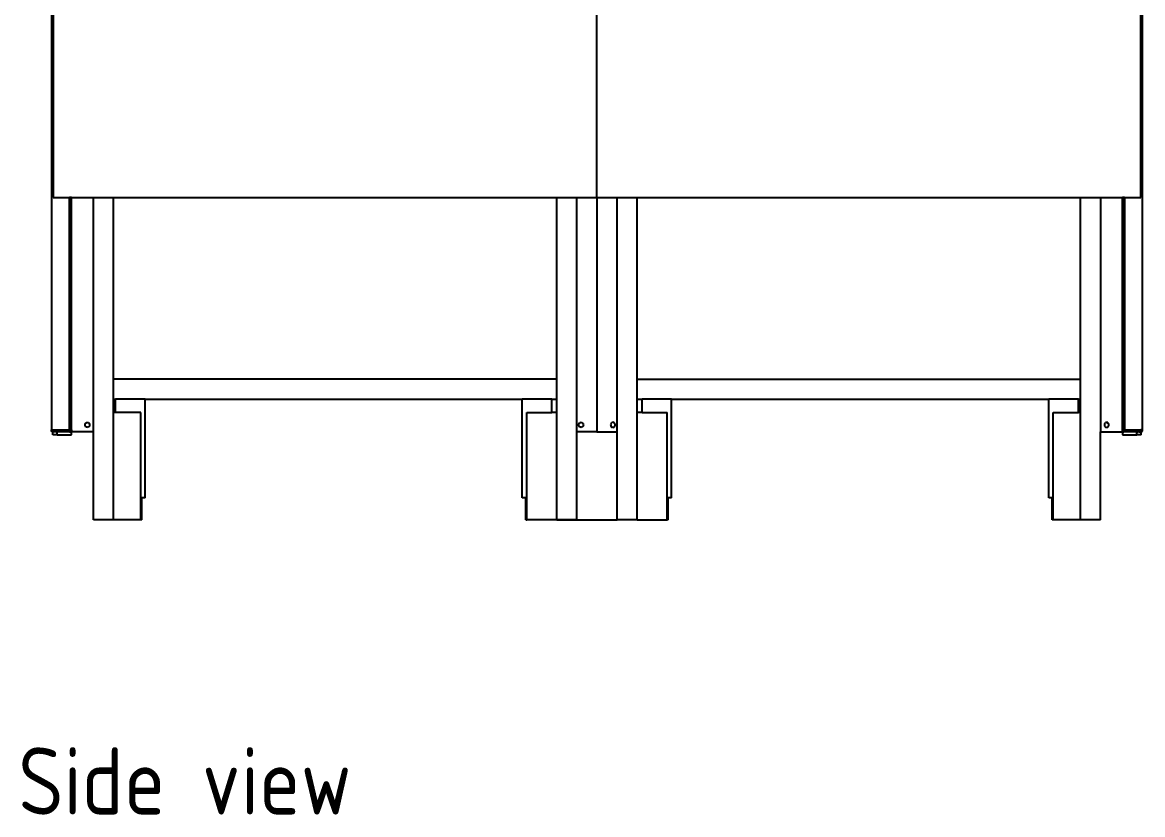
# Model space of a CAD drawing. Header units: metres. Extents: x 2.3 to 15.1, y 3 to 5.1.
# Drawn here: x 13.633 to 15.023, y 3.058 to 4.041 of the extents above; entities that cross this region are included whole.
import ezdxf

# ---------------------------------------------------------------- set-up
doc = ezdxf.new("R2010")
doc.units = ezdxf.units.M
doc.layers.add('Edges', color=7, linetype='Continuous')
doc.styles.get("Standard").update_dxf_attribs({"font": 'architxt.shx'})

# ---------------------------------------------------------------- blocks, each defined once
blk = doc.blocks.new('Chemistry Lab table rs')
at = {"layer": 'Edges'}
for p, q in [((0, -0.4448), (0, 0.0302)), ((-0.675, -0.065), (-0.675, -0.4448)), ((0.675, -0.4448), (0.675, -0.065)), ((-0.6773, -0.1838), (-0.6773, -0.7333)), ((0.6773, -0.7333), (0.6773, -0.1838)), ((-0.675, -0.4448), (-0.6546, -0.4448)), ((-0.6546, -0.7333), (-0.6546, -0.4448)), ((-0.6524, -0.4448), (-0.6546, -0.4448)), ((-0.6524, -0.7333), (-0.6524, -0.4448)), ((-0.6524, -0.4448), (-0.6523, -0.4448)), ((-0.6523, -0.4448), (-0.625, -0.4448)), ((-0.6523, -0.7333), (-0.6523, -0.4448)), ((-0.625, -0.7358), (-0.625, -0.4448)), ((-0.625, -0.4448), (-0.6, -0.4448)), ((-0.6, -0.6702), (-0.6, -0.4448)), ((-0.6, -0.4448), (-0.05, -0.4448)), ((-0.05, -0.6702), (-0.05, -0.4448)), ((-0.05, -0.4448), (-0.025, -0.4448)), ((-0.025, -0.7358), (-0.025, -0.4448)), ((-0.025, -0.4448), (0, -0.4448)), ((0, -0.4448), (0.025, -0.4448)), ((0, -0.4448), (0, -0.7358)), ((0.025, -0.4448), (0.05, -0.4448)), ((0.025, -0.7358), (0.025, -0.4448)), ((0.05, -0.6702), (0.05, -0.4448)), ((0.05, -0.4448), (0.6, -0.4448)), ((0.6, -0.6702), (0.6, -0.4448)), ((0.6, -0.4448), (0.625, -0.4448)), ((0.625, -0.4448), (0.6523, -0.4448)), ((0.625, -0.4448), (0.625, -0.7358)), ((0.6523, -0.4448), (0.6524, -0.4448)), ((0.6523, -0.4448), (0.6523, -0.7333)), ((0.6524, -0.7333), (0.6524, -0.4448)), ((0.6546, -0.4448), (0.6524, -0.4448)), ((0.6546, -0.4448), (0.6546, -0.7333)), ((0.6546, -0.4448), (0.675, -0.4448)), ((-0.05, -0.6702), (-0.6, -0.6702)), ((-0.6, -0.6952), (-0.6, -0.6702)), ((-0.05, -0.6952), (-0.05, -0.6702)), ((0.05, -0.6702), (0.6, -0.6702)), ((0.05, -0.6952), (0.05, -0.6702)), ((0.6, -0.6952), (0.6, -0.6702)), ((-0.6, -0.7115), (-0.6, -0.6952)), ((-0.6, -0.6952), (-0.5975, -0.6952)), ((-0.5975, -0.7115), (-0.5975, -0.6952)), ((-0.5608, -0.6952), (-0.5975, -0.6952)), ((-0.5608, -0.8176), (-0.5608, -0.6952)), ((-0.5608, -0.6952), (-0.0927, -0.6952)), ((-0.0927, -0.8176), (-0.0927, -0.6952)), ((-0.056, -0.6952), (-0.0927, -0.6952)), ((-0.056, -0.6952), (-0.05, -0.6952)), ((-0.056, -0.7115), (-0.056, -0.6952)), ((-0.05, -0.7115), (-0.05, -0.6952)), ((0.05, -0.6952), (0.056, -0.6952)), ((0.05, -0.7115), (0.05, -0.6952)), ((0.056, -0.7115), (0.056, -0.6952)), ((0.0927, -0.6952), (0.056, -0.6952)), ((0.0927, -0.8176), (0.0927, -0.6952)), ((0.0927, -0.6952), (0.5608, -0.6952)), ((0.5608, -0.8176), (0.5608, -0.6952)), ((0.5975, -0.6952), (0.5608, -0.6952)), ((0.5975, -0.7115), (0.5975, -0.6952)), ((0.5975, -0.6952), (0.6, -0.6952)), ((0.6, -0.7115), (0.6, -0.6952)), ((-0.6, -0.8448), (-0.6, -0.7115)), ((-0.5975, -0.7115), (-0.6, -0.7115)), ((-0.5664, -0.7115), (-0.5975, -0.7115)), ((-0.5664, -0.8176), (-0.5664, -0.7115)), ((-0.0871, -0.8176), (-0.0871, -0.7115)), ((-0.0871, -0.7115), (-0.056, -0.7115)), ((-0.05, -0.7115), (-0.056, -0.7115)), ((-0.05, -0.8448), (-0.05, -0.7115)), ((0.056, -0.7115), (0.05, -0.7115)), ((0.05, -0.8448), (0.05, -0.7115)), ((0.056, -0.7115), (0.0871, -0.7115)), ((0.0871, -0.8176), (0.0871, -0.7115)), ((0.5664, -0.8176), (0.5664, -0.7115)), ((0.5664, -0.7115), (0.5975, -0.7115)), ((0.6, -0.7115), (0.5975, -0.7115)), ((0.6, -0.8448), (0.6, -0.7115)), ((-0.6772, -0.7339), (-0.6773, -0.7333)), ((-0.6773, -0.7333), (-0.675, -0.7333)), ((-0.677, -0.7345), (-0.6772, -0.7339)), ((-0.6766, -0.7351), (-0.677, -0.7345)), ((-0.6762, -0.7355), (-0.6766, -0.7351)), ((-0.6756, -0.7357), (-0.6762, -0.7355)), ((-0.6756, -0.7392), (-0.6756, -0.7357)), ((-0.6755, -0.7358), (-0.6756, -0.7357)), ((-0.6755, -0.7358), (-0.6755, -0.7358)), ((-0.6755, -0.7358), (-0.6754, -0.7358)), ((-0.675, -0.7358), (-0.6754, -0.7358)), ((-0.675, -0.7333), (-0.6546, -0.7333)), ((-0.675, -0.7333), (-0.675, -0.7339)), ((-0.675, -0.7357), (-0.675, -0.7358)), ((-0.6726, -0.7358), (-0.675, -0.7358)), ((-0.6714, -0.7358), (-0.6726, -0.7358)), ((-0.67, -0.7357), (-0.6714, -0.7358)), ((-0.6546, -0.7357), (-0.67, -0.7357)), ((-0.67, -0.7392), (-0.67, -0.7357)), ((-0.6546, -0.7333), (-0.6546, -0.7339)), ((-0.6546, -0.7333), (-0.6524, -0.7333)), ((-0.6546, -0.7357), (-0.6541, -0.7356)), ((-0.6541, -0.7356), (-0.6539, -0.7356)), ((-0.6535, -0.7354), (-0.6539, -0.7356)), ((-0.6535, -0.7353), (-0.6534, -0.7353)), ((-0.6535, -0.7354), (-0.6535, -0.7353)), ((-0.6531, -0.735), (-0.6534, -0.7353)), ((-0.6531, -0.735), (-0.653, -0.7349)), ((-0.653, -0.7349), (-0.6528, -0.7346)), ((-0.653, -0.7349), (-0.653, -0.7349)), ((-0.653, -0.735), (-0.653, -0.7351)), ((-0.6528, -0.7346), (-0.6527, -0.7345)), ((-0.6527, -0.7345), (-0.6526, -0.7343)), ((-0.6526, -0.7345), (-0.6527, -0.7346)), ((-0.6527, -0.7345), (-0.6527, -0.7345)), ((-0.6526, -0.7343), (-0.6525, -0.734)), ((-0.6525, -0.7342), (-0.6526, -0.7345)), ((-0.6524, -0.7333), (-0.6525, -0.7338)), ((-0.6525, -0.7339), (-0.6525, -0.7338)), ((-0.6524, -0.7339), (-0.6525, -0.7342)), ((-0.6525, -0.734), (-0.6525, -0.7339)), ((-0.6525, -0.7339), (-0.6525, -0.7339)), ((-0.6523, -0.7333), (-0.6524, -0.7336)), ((-0.6523, -0.7333), (-0.6524, -0.7333)), ((-0.6524, -0.7336), (-0.6524, -0.7339)), ((-0.6524, -0.7336), (-0.6523, -0.7358)), ((-0.6523, -0.7392), (-0.6523, -0.7358)), ((-0.625, -0.7358), (-0.6523, -0.7358)), ((-0.6354, -0.7269), (-0.6353, -0.7261)), ((-0.6353, -0.7277), (-0.6354, -0.7269)), ((-0.6353, -0.7261), (-0.635, -0.7253)), ((-0.635, -0.7285), (-0.6353, -0.7277)), ((-0.635, -0.7253), (-0.6346, -0.7247)), ((-0.6346, -0.7292), (-0.635, -0.7285)), ((-0.6346, -0.7247), (-0.634, -0.7242)), ((-0.634, -0.7297), (-0.6346, -0.7292)), ((-0.6343, -0.7258), (-0.6343, -0.725)), ((-0.634, -0.7242), (-0.6333, -0.7239)), ((-0.6333, -0.73), (-0.634, -0.7297)), ((-0.6333, -0.7239), (-0.6326, -0.7237)), ((-0.6326, -0.7301), (-0.6333, -0.73)), ((-0.6326, -0.7237), (-0.6319, -0.7239)), ((-0.6319, -0.73), (-0.6326, -0.7301)), ((-0.6319, -0.7239), (-0.6312, -0.7242)), ((-0.6312, -0.7297), (-0.6319, -0.73)), ((-0.6312, -0.7242), (-0.6306, -0.7247)), ((-0.6306, -0.7292), (-0.6312, -0.7297)), ((-0.6306, -0.7247), (-0.6301, -0.7253)), ((-0.6301, -0.7285), (-0.6306, -0.7292)), ((-0.6301, -0.7253), (-0.6299, -0.7261)), ((-0.6299, -0.7277), (-0.6301, -0.7285)), ((-0.6299, -0.7261), (-0.6298, -0.7269)), ((-0.6298, -0.7269), (-0.6299, -0.7277)), ((-0.625, -0.8448), (-0.625, -0.7358)), ((-0.025, -0.8448), (-0.025, -0.7358)), ((0, -0.7358), (-0.025, -0.7358)), ((-0.0226, -0.7269), (-0.0225, -0.7261)), ((-0.0225, -0.7277), (-0.0226, -0.7269)), ((-0.0225, -0.7261), (-0.0222, -0.7253)), ((-0.0222, -0.7285), (-0.0225, -0.7277)), ((-0.0222, -0.7253), (-0.0217, -0.7247)), ((-0.0217, -0.7292), (-0.0222, -0.7285)), ((-0.0217, -0.7247), (-0.0212, -0.7242)), ((-0.0212, -0.7297), (-0.0217, -0.7292)), ((-0.0212, -0.7242), (-0.0205, -0.7239)), ((-0.0205, -0.73), (-0.0212, -0.7297)), ((-0.0205, -0.7239), (-0.0198, -0.7237)), ((-0.0198, -0.7301), (-0.0205, -0.73)), ((-0.0198, -0.7237), (-0.019, -0.7239)), ((-0.019, -0.73), (-0.0198, -0.7301)), ((-0.019, -0.7239), (-0.0183, -0.7242)), ((-0.0183, -0.7297), (-0.019, -0.73)), ((-0.0183, -0.7242), (-0.0181, -0.7244)), ((-0.0178, -0.7292), (-0.0183, -0.7297)), ((-0.0181, -0.7244), (-0.0181, -0.725)), ((-0.0181, -0.7244), (-0.0178, -0.7247)), ((-0.0178, -0.7247), (-0.0173, -0.7253)), ((-0.0173, -0.7285), (-0.0178, -0.7292)), ((-0.0173, -0.7253), (-0.017, -0.7261)), ((-0.017, -0.7277), (-0.0173, -0.7285)), ((-0.017, -0.7261), (-0.0169, -0.7269)), ((-0.0169, -0.7269), (-0.017, -0.7277)), ((0, -0.7358), (0.025, -0.7358)), ((0.017, -0.7261), (0.0169, -0.7269)), ((0.0169, -0.7269), (0.017, -0.7277)), ((0.0173, -0.7253), (0.017, -0.7261)), ((0.017, -0.7277), (0.0173, -0.7285)), ((0.0178, -0.7247), (0.0173, -0.7253)), ((0.0173, -0.7285), (0.0178, -0.7292)), ((0.0178, -0.7247), (0.0181, -0.7244)), ((0.0178, -0.7292), (0.0183, -0.7297)), ((0.0181, -0.7244), (0.0183, -0.7242)), ((0.0181, -0.7244), (0.0181, -0.725)), ((0.019, -0.7239), (0.0183, -0.7242)), ((0.0183, -0.7297), (0.019, -0.73)), ((0.0198, -0.7237), (0.019, -0.7239)), ((0.0198, -0.7301), (0.019, -0.73)), ((0.0205, -0.7239), (0.0198, -0.7237)), ((0.0198, -0.7301), (0.0205, -0.73)), ((0.0212, -0.7242), (0.0205, -0.7239)), ((0.0205, -0.73), (0.0212, -0.7297)), ((0.0217, -0.7247), (0.0212, -0.7242)), ((0.0212, -0.7297), (0.0217, -0.7292)), ((0.0222, -0.7253), (0.0217, -0.7247)), ((0.0217, -0.7292), (0.0222, -0.7285)), ((0.0225, -0.7261), (0.0222, -0.7253)), ((0.0222, -0.7285), (0.0225, -0.7277)), ((0.0226, -0.7269), (0.0225, -0.7261)), ((0.0225, -0.7277), (0.0226, -0.7269)), ((0.025, -0.8448), (0.025, -0.7358)), ((0.625, -0.8448), (0.625, -0.7358)), ((0.625, -0.7358), (0.6523, -0.7358)), ((0.6299, -0.7261), (0.6298, -0.7269)), ((0.6298, -0.7269), (0.6299, -0.7277)), ((0.6301, -0.7253), (0.6299, -0.7261)), ((0.6299, -0.7277), (0.6301, -0.7285)), ((0.6301, -0.7253), (0.6306, -0.7247)), ((0.6301, -0.7285), (0.6306, -0.7292)), ((0.6312, -0.7242), (0.6306, -0.7247)), ((0.6306, -0.7292), (0.6312, -0.7297)), ((0.6319, -0.7239), (0.6312, -0.7242)), ((0.6312, -0.7297), (0.6319, -0.73)), ((0.6326, -0.7237), (0.6319, -0.7239)), ((0.6319, -0.73), (0.6326, -0.7301)), ((0.6333, -0.7239), (0.6326, -0.7237)), ((0.6326, -0.7301), (0.6333, -0.73)), ((0.634, -0.7242), (0.6333, -0.7239)), ((0.6333, -0.73), (0.634, -0.7297)), ((0.6346, -0.7247), (0.634, -0.7242)), ((0.634, -0.7297), (0.6346, -0.7292)), ((0.6343, -0.7258), (0.6343, -0.725)), ((0.6346, -0.7247), (0.635, -0.7253)), ((0.6346, -0.7292), (0.635, -0.7285)), ((0.6353, -0.7261), (0.635, -0.7253)), ((0.635, -0.7285), (0.6353, -0.7277)), ((0.6354, -0.7269), (0.6353, -0.7261)), ((0.6353, -0.7277), (0.6354, -0.7269)), ((0.6523, -0.7333), (0.6524, -0.7336)), ((0.6523, -0.7333), (0.6524, -0.7333)), ((0.6523, -0.7358), (0.6524, -0.7336)), ((0.6523, -0.7358), (0.6523, -0.7392)), ((0.6524, -0.7333), (0.6525, -0.7338)), ((0.6546, -0.7333), (0.6524, -0.7333)), ((0.6524, -0.7336), (0.6524, -0.7339)), ((0.6524, -0.7339), (0.6525, -0.7342)), ((0.6525, -0.7339), (0.6525, -0.7338)), ((0.6525, -0.734), (0.6525, -0.7339)), ((0.6525, -0.7339), (0.6525, -0.7339)), ((0.6526, -0.7343), (0.6525, -0.734)), ((0.6525, -0.7342), (0.6526, -0.7345)), ((0.6527, -0.7345), (0.6526, -0.7343)), ((0.6526, -0.7345), (0.6527, -0.7346)), ((0.6528, -0.7346), (0.6527, -0.7345)), ((0.6527, -0.7345), (0.6527, -0.7345)), ((0.653, -0.7349), (0.6528, -0.7346)), ((0.653, -0.7349), (0.653, -0.7349)), ((0.6531, -0.735), (0.653, -0.7349)), ((0.653, -0.735), (0.653, -0.7351)), ((0.6531, -0.735), (0.6534, -0.7353)), ((0.6535, -0.7353), (0.6534, -0.7353)), ((0.6535, -0.7354), (0.6535, -0.7353)), ((0.6535, -0.7354), (0.6539, -0.7356)), ((0.6541, -0.7356), (0.6539, -0.7356)), ((0.6546, -0.7357), (0.6541, -0.7356)), ((0.6546, -0.7333), (0.675, -0.7333)), ((0.6546, -0.7333), (0.6546, -0.7339)), ((0.67, -0.7357), (0.6546, -0.7357)), ((0.67, -0.7392), (0.67, -0.7357)), ((0.67, -0.7357), (0.6714, -0.7358)), ((0.6726, -0.7358), (0.6714, -0.7358)), ((0.6726, -0.7358), (0.675, -0.7358)), ((0.6773, -0.7333), (0.675, -0.7333)), ((0.675, -0.7333), (0.675, -0.7339)), ((0.675, -0.7357), (0.675, -0.7358)), ((0.6754, -0.7358), (0.675, -0.7358)), ((0.6755, -0.7358), (0.6754, -0.7358)), ((0.6755, -0.7358), (0.6756, -0.7357)), ((0.6755, -0.7358), (0.6755, -0.7358)), ((0.6756, -0.7357), (0.6762, -0.7355)), ((0.6756, -0.7392), (0.6756, -0.7357)), ((0.6762, -0.7355), (0.6766, -0.7351)), ((0.6766, -0.7351), (0.677, -0.7345)), ((0.677, -0.7345), (0.6772, -0.7339)), ((0.6772, -0.7339), (0.6773, -0.7333)), ((-0.67, -0.7392), (-0.6756, -0.7392)), ((-0.67, -0.7392), (-0.6523, -0.7392)), ((0.6523, -0.7392), (0.67, -0.7392)), ((0.6756, -0.7392), (0.67, -0.7392)), ((-0.5664, -0.8448), (-0.5664, -0.8176)), ((-0.565, -0.8176), (-0.5664, -0.8176)), ((-0.565, -0.8448), (-0.565, -0.8176)), ((-0.5608, -0.8176), (-0.565, -0.8176)), ((-0.0884, -0.8176), (-0.0927, -0.8176)), ((-0.0884, -0.8448), (-0.0884, -0.8176)), ((-0.0884, -0.8176), (-0.0871, -0.8176)), ((-0.0871, -0.8448), (-0.0871, -0.8176)), ((0.0871, -0.8448), (0.0871, -0.8176)), ((0.0871, -0.8176), (0.0884, -0.8176)), ((0.0884, -0.8448), (0.0884, -0.8176)), ((0.0927, -0.8176), (0.0884, -0.8176)), ((0.565, -0.8176), (0.5608, -0.8176)), ((0.565, -0.8448), (0.565, -0.8176)), ((0.565, -0.8176), (0.5664, -0.8176)), ((0.5664, -0.8448), (0.5664, -0.8176)), ((-0.6, -0.8448), (-0.625, -0.8448)), ((-0.5664, -0.8448), (-0.6, -0.8448)), ((-0.565, -0.8448), (-0.5664, -0.8448)), ((-0.0884, -0.8448), (-0.0871, -0.8448)), ((-0.05, -0.8448), (-0.0871, -0.8448)), ((-0.025, -0.8448), (-0.05, -0.8448)), ((-0.05, -0.8448), (0.025, -0.8448)), ((0.05, -0.8448), (0.025, -0.8448)), ((0.05, -0.8448), (0.0871, -0.8448)), ((0.0884, -0.8448), (0.0871, -0.8448)), ((0.5664, -0.8448), (0.565, -0.8448)), ((0.6, -0.8448), (0.5664, -0.8448)), ((0.625, -0.8448), (0.6, -0.8448))]:
    blk.add_line(p, q, dxfattribs=at)

msp = doc.modelspace()

# ---------------------------------------------------------------- block references
msp.add_blockref('Chemistry Lab table rs', (14.346, 4.2683))

# ---------------------------------------------------------------- texts
msp.add_text('Side view', height=0.08329).set_placement((13.6277, 3.0578))

doc.saveas('drawing.dxf')
